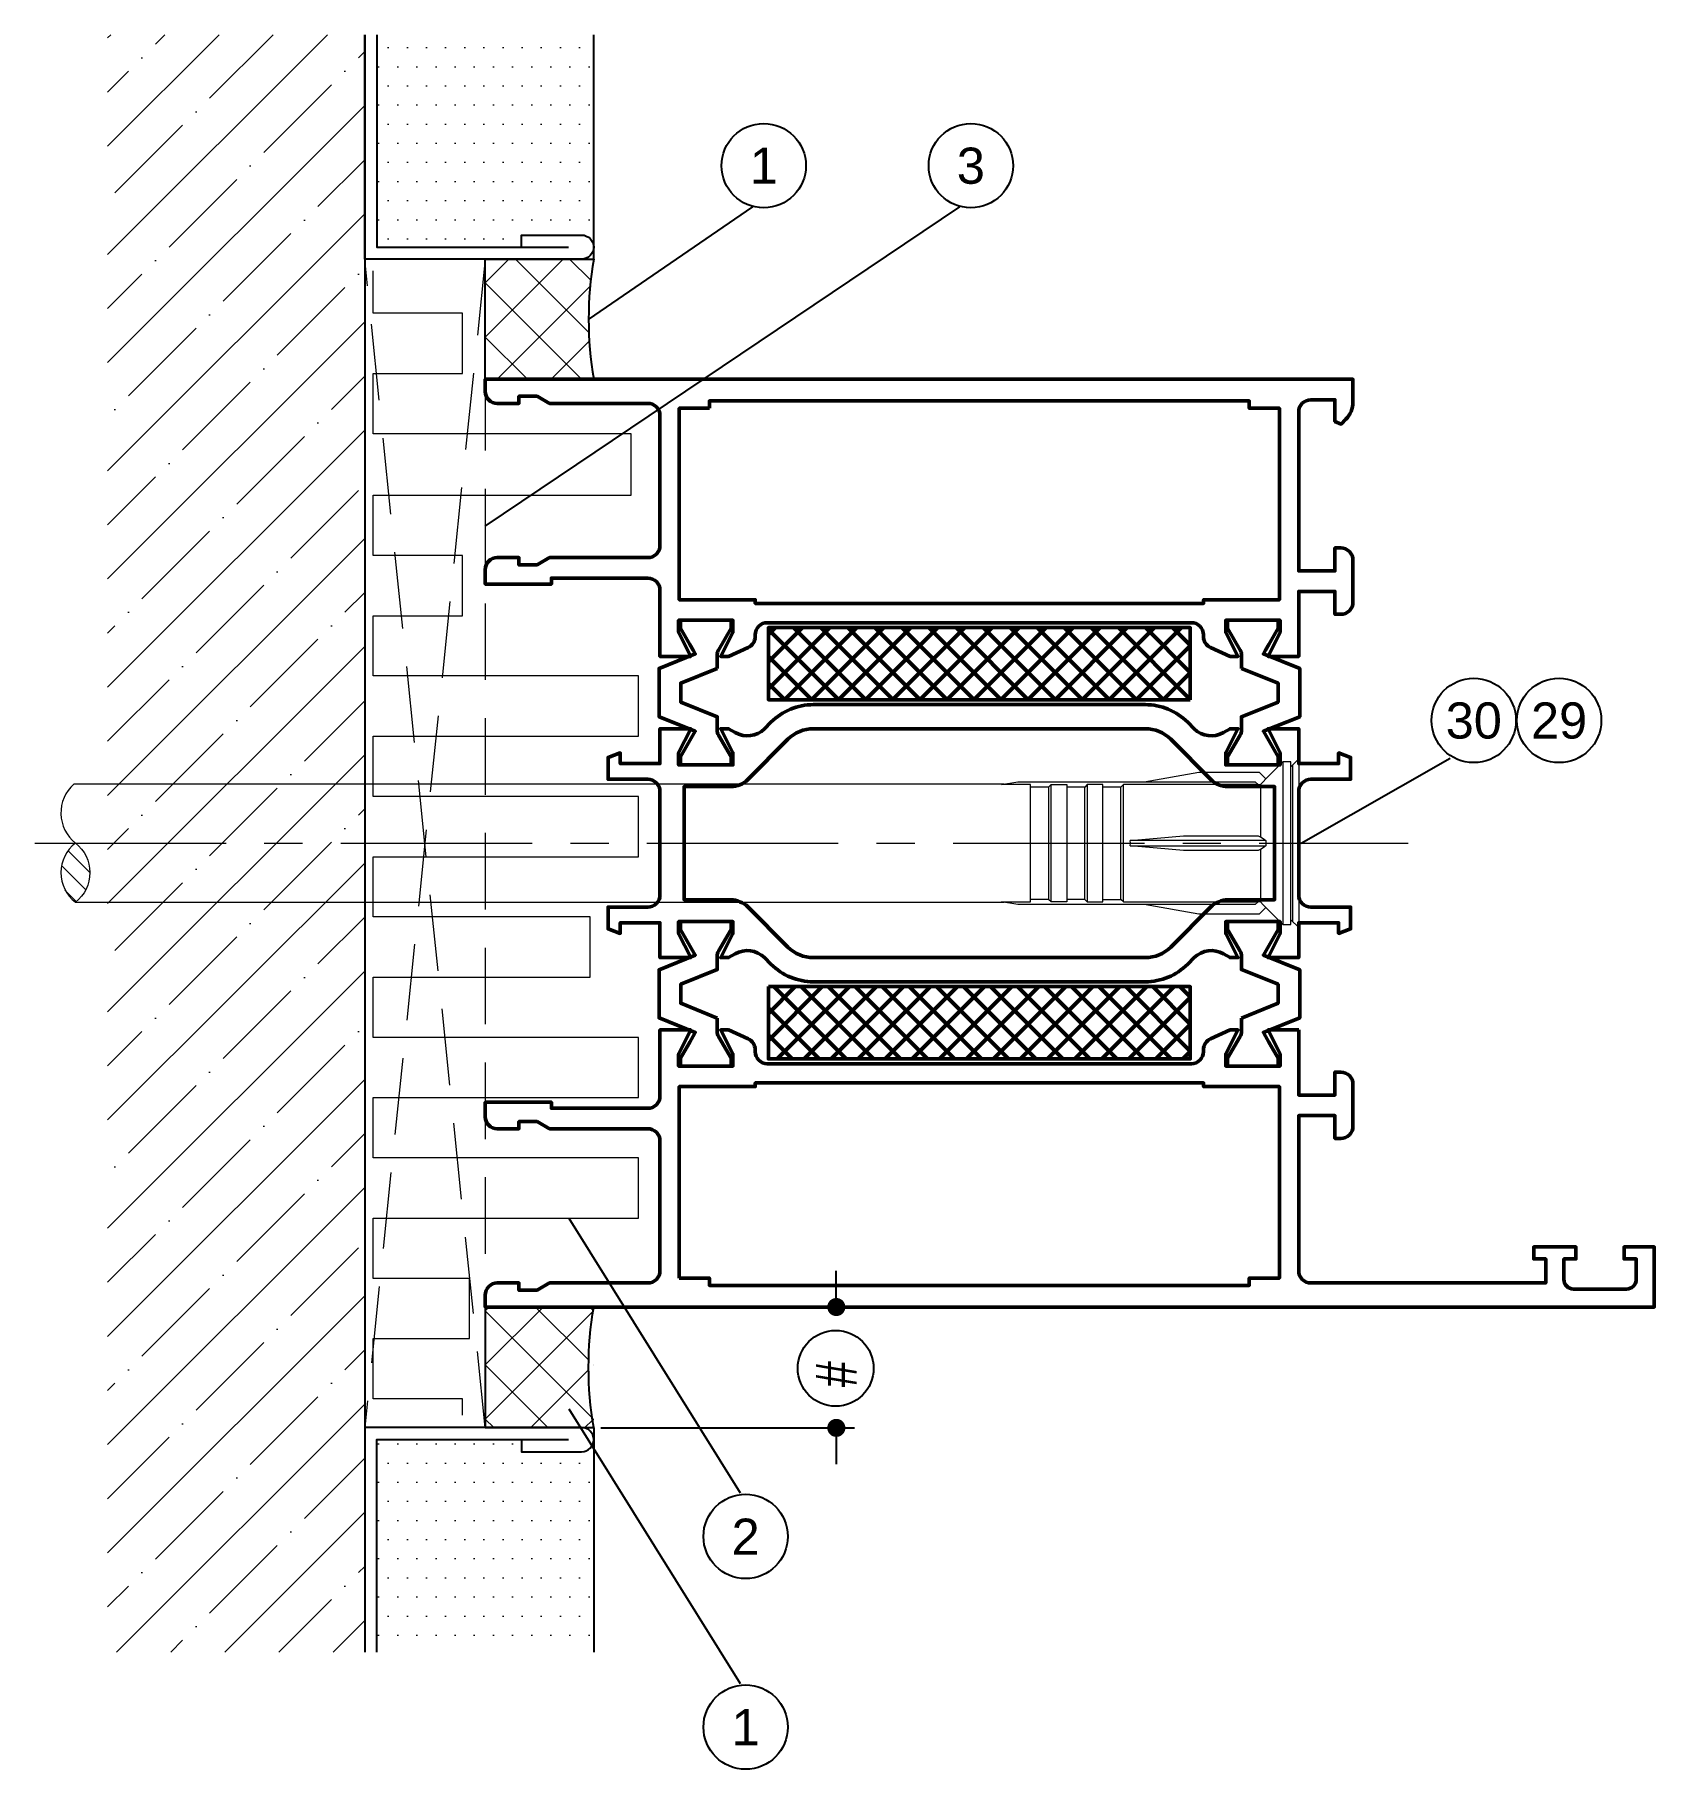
# Model space of a CAD drawing. Header units: millimetres. Extents: x 43 to 178, y 53 to 197.
import ezdxf
from ezdxf.enums import TextEntityAlignment as Align

# ---------------------------------------------------------------- set-up
doc = ezdxf.new("R2010")
doc.units = ezdxf.units.MM
doc.linetypes.add('CENTER', pattern=[50.8, 31.75, -6.35, 6.35, -6.35])
doc.linetypes.add('HIDDEN', pattern=[9.525, 6.35, -3.175])
for name, color, linetype, lineweight in [('AM_5', 3, 'Continuous', 25), ('AM_C', 50, 'Continuous', 50), ('AM_S', 80, 'Continuous', 50), ('Cent3', 70, 'CENTER', 18), ('CHide3', 70, 'HIDDEN', 18), ('Cont2', 2, 'Continuous', 25), ('Cont3', 70, 'Continuous', 18)]:
    doc.layers.add(name, color=color, linetype=linetype, lineweight=lineweight)
doc.styles.add('BEMSTIL', font='8SIMPLEX.SHX', dxfattribs={"width": 0.85})
doc.styles.add('SWISS', font='swiss.ttf')
doc.dimstyles.new('Dok-1zu2-PUNKT$0', dxfattribs={"dimscale": 0.5, "dimtxt": 3.4, "dimasz": 1.5, "dimexe": 1.5, "dimexo": 0.6, "dimgap": 1.5, "dimtad": 0, "dimlfac": 2, "dimdsep": 46, "dimtxsty": 'BEMSTIL', "dimblk": 'PUNKT', "dimblk1": 'PUNKT', "dimblk2": 'PUNKT', "dimcen": 0, "dimclrd": 3, "dimclre": 3, "dimclrt": 3, "dimadec": 0, "dimazin": 0, "dimtfac": 0.7, "dimtofl": 0, "dimtmove": 0, "dimatfit": 3, "dimfxl": 0, "dimtolj": 1, "dimarcsym": 0})
pattern_1 = [(0, (-173.4327, -179.0922), (0.79375, 1.5875), [0, -1.5875])]
pattern_2 = [(45, (-184.243, -174.2108), (-2.245064, 2.245064), []), (135, (-184.243, -174.2108), (-2.245064, -2.245064), [])]

# ---------------------------------------------------------------- blocks, each defined once
blk = doc.blocks.new('*X4')
at = {"color": 0}
for p, q in [((125.52, 106.06), (123.5, 108.08)), ((126.76, 106.59), (124.94, 108.4)), ((123.48, 106.33), (122.5, 107.31))]:
    blk.add_line(p, q, dxfattribs=at)
blk = doc.blocks.new('PUNKT')
at = {"color": 0, "linetype": 'Continuous'}
blk.add_line((-0.5, 0), (-1, 0), dxfattribs=at)
at = {"color": 0, "linetype": 'Continuous', "const_width": 0.5}
blk.add_lwpolyline([(-0.25, 0, 1), (0.25, 0, 1)], format="xyb", close=True, dxfattribs=at)
blk = doc.blocks.new('*D5')
at = {"layer": 'AM_5', "color": 3, "lineweight": -2, "transparency": 16777216}
for p, q in [((109.81, 92.53), (109.81, 94.03)), ((90.28, 91.03), (111.31, 91.03)), ((90.28, 81), (111.31, 81)), ((109.81, 79.5), (109.81, 78))]:
    blk.add_line(p, q, dxfattribs=at)
at = {"layer": 'AM_5', "color": 3, "lineweight": -2, "transparency": 16777216, "xscale": 1.5, "yscale": 1.5, "zscale": 1.5}
for p, rotation in [((109.81, 91.03), 270), ((109.81, 81), 90)]:
    blk.add_blockref('PUNKT', p, dxfattribs=dict(at, rotation=rotation))
at = {"layer": 'AM_5', "color": 3, "transparency": 16777216, "insert": (109.81, 84.92), "char_height": 3.4, "attachment_point": 5, "rotation": 90, "style": 'BEMSTIL'}
blk.add_mtext('\\A1; #', dxfattribs=at)
blk = doc.blocks.new('WI1021363')
for points in [[(23, 67.5), (23, 64.95), (21, 65.95), (20, 65.95), (20, 61.45), (21, 61.45), (23, 62.45), (23, 61.8), (22.27, 60.19, -0.294108), (21.36, 59.6), (21.2, 59.6, 0.414214), (20.2, 58.6), (20.2, 23.4, 0.414214), (21.2, 22.4), (21.36, 22.4, -0.294108), (22.27, 21.81), (23, 20.2), (23, 19.55), (21, 20.55), (20, 20.55), (20, 16.05), (21, 16.05), (23, 17.05), (23, 14.5), (17.5, 14.5, 0.414214), (16.5, 13.5), (16.5, 5.5), (17, 5.5), (17, 0), (15.8, 0, -0.414214), (14.8, 1), (14.8, 2.8), (15.4, 2.8), (15.4, 4.3), (14.8, 5.34), (14.8, 13.5, 0.414214), (13.8, 14.5), (3, 14.5, 0.414214), (2, 13.5), (2, 5.34), (1.4, 4.3), (1.4, 2.8), (2, 2.8), (2, 1, -0.414214), (1, 0), (0, 0), (0, 97), (5, 97), (5, 94.5), (4, 94.5), (4, 95.5), (2.3, 95.5, 0.414214), (1.5, 94.7), (1.5, 90.3, 0.414214), (2.3, 89.5), (4, 89.5), (4, 90.5), (5, 90.5), (5, 87), (4, 87), (4, 88), (2, 88), (2, 68.5, 0.414214), (3, 67.5), (15.9, 67.5), (15.9, 70.5), (14, 70.5), (14, 71, -0.414214), (15, 72), (18.5, 72, -0.414214), (19.5, 71), (19.5, 70.5), (17.6, 70.5), (17.6, 67.5), (23, 67.5)], [(62, 72, -0.414214), (63, 71), (63, 70.5), (61.1, 70.5), (61.1, 67.5), (74.3, 67.5, 0.414214), (75.3, 68.5), (75.3, 70.5), (73.5, 70.5), (73.29, 71.01), (73.69, 71.41, -0.198912), (75.1, 72), (77, 72), (77, 0), (76, 0, -0.414214), (75, 1), (75, 2.8), (75.6, 2.8), (75.6, 4.3), (75, 5.34), (75, 13.5, 0.414214), (74, 14.5), (63.2, 14.5, 0.414214), (62.2, 13.5), (62.2, 5.34), (61.6, 4.3), (61.6, 2.8), (62.2, 2.8), (62.2, 1, -0.414214), (61.2, 0), (60, 0), (60, 5.5), (60.5, 5.5), (60.5, 13.5, 0.414214), (59.5, 14.5), (54, 14.5), (54, 17.05), (56, 16.05), (57, 16.05), (57, 20.55), (56, 20.55), (54, 19.55), (54, 20.2), (54.73, 21.81, -0.294108), (55.64, 22.4), (55.8, 22.4, 0.414214), (56.8, 23.4), (56.8, 58.6, 0.414214), (55.8, 59.6), (55.64, 59.6, -0.294108), (54.73, 60.19), (54, 61.8), (54, 62.45), (56, 61.45), (57, 61.45), (57, 65.95), (56, 65.95), (54, 64.95), (54, 67.5), (59.4, 67.5), (59.4, 70.5), (57.5, 70.5), (57.5, 71, -0.414214), (58.5, 72), (62, 72)], [(50, 27.24, -0.198912), (48.54, 23.71), (48, 23.17, 0.339454), (47.68, 20.75), (48, 20.2), (48, 19.55), (46, 20.55), (45, 20.55), (45, 16.05), (46, 16.05), (48, 17.05), (48, 14.5), (45.1, 14.5), (45.1, 11.2), (45.99, 11.2), (45.62, 10.2), (43.8, 10.2), (43.8, 13.5, 0.414214), (42.8, 14.5), (34.2, 14.5, 0.414214), (33.2, 13.5), (33.2, 10.2), (31.38, 10.2), (31.01, 11.2), (31.9, 11.2), (31.9, 14.5), (29, 14.5), (29, 17.05), (31, 16.05), (32, 16.05), (32, 20.55), (31, 20.55), (29, 19.55), (29, 20.2), (29.32, 20.75, 0.339454), (29, 23.17), (28.46, 23.71, -0.198912), (27, 27.24), (27, 54.76, -0.198912), (28.46, 58.29), (29, 58.83, 0.339454), (29.32, 61.25), (29, 61.8), (29, 62.45), (31, 61.45), (32, 61.45), (32, 65.95), (31, 65.95), (29, 64.95), (29, 67.5), (31.9, 67.5), (31.9, 70.8), (31.01, 70.8), (31.38, 71.8), (33.2, 71.8), (33.2, 68.5, 0.414214), (34.2, 67.5), (42.8, 67.5, 0.414214), (43.8, 68.5), (43.8, 71.8), (45.62, 71.8), (45.99, 70.8), (45.1, 70.8), (45.1, 67.5), (48, 67.5), (48, 64.95), (46, 65.95), (45, 65.95), (45, 61.45), (46, 61.45), (48, 62.45), (48, 61.8), (47.68, 61.25, 0.339454), (48, 58.83), (48.54, 58.29, -0.198912), (50, 54.76)], [(23.99, 62.75), (22.87, 62.75, 0.131652), (22.47, 62.64), (20.66, 61.6), (20, 61.6), (20, 65.8), (20.66, 65.8), (22, 65.03), (22.49, 64.74), (22.79, 64.57), (24, 67.58), (28, 67.58), (29.21, 64.57), (31.34, 65.8), (32, 65.8), (32, 61.6), (31.34, 61.6), (29.53, 62.64, 0.131652), (29.13, 62.75), (28.01, 62.75), (26.79, 65.78), (25.21, 65.78)], [(53.01, 62.75), (54.13, 62.75, -0.131652), (54.53, 62.64), (56.34, 61.6), (57, 61.6), (57, 65.8), (56.34, 65.8), (55, 65.03), (54.51, 64.74), (54.21, 64.57), (53, 67.58), (49, 67.58), (47.79, 64.57), (45.66, 65.8), (45, 65.8), (45, 61.6), (45.66, 61.6), (47.47, 62.64, -0.131652), (47.87, 62.75), (48.99, 62.75), (50.21, 65.78), (51.79, 65.78)], [(48, 54.76, 0.198912), (47.12, 56.88), (43.79, 60.21, -0.198912), (43.2, 61.63), (43.2, 65.5), (33.8, 65.5), (33.8, 61.63, -0.198912), (33.21, 60.21), (29.88, 56.88, 0.198912), (29, 54.76), (29, 27.24, 0.198912), (29.88, 25.12), (33.21, 21.79, -0.198912), (33.8, 20.37), (33.8, 16.5), (43.2, 16.5), (43.2, 20.37, -0.198912), (43.79, 21.79), (47.12, 25.12, 0.198912), (48, 27.24)], [(23.99, 19.25), (22.87, 19.25, -0.131652), (22.47, 19.36), (20.66, 20.4), (20, 20.4), (20, 16.2), (20.66, 16.2), (22, 16.97), (22.49, 17.26), (22.79, 17.43), (24, 14.43), (28, 14.43), (29.21, 17.43), (31.34, 16.2), (32, 16.2), (32, 20.4), (31.34, 20.4), (29.53, 19.36, -0.131652), (29.13, 19.25), (28.01, 19.25), (26.79, 16.23), (25.21, 16.23)], [(53.01, 19.25), (54.13, 19.25, 0.131652), (54.53, 19.36), (56.34, 20.4), (57, 20.4), (57, 16.2), (56.34, 16.2), (55, 16.97), (54.51, 17.26), (54.21, 17.43), (53, 14.43), (49, 14.43), (47.79, 17.43), (45.66, 16.2), (45, 16.2), (45, 20.4), (45.66, 20.4), (47.47, 19.36, 0.131652), (47.87, 19.25), (48.99, 19.25), (50.21, 16.23), (51.79, 16.23)]]:
    blk.add_lwpolyline(points, format="xyb", close=True)
for points in [[(2.4, 16.1), (2.4, 18.6), (1.8, 18.6), (1.8, 63.4), (2.4, 63.4), (2.4, 65.9), (18.3, 65.9), (18.3, 59.6), (18.6, 59.6), (18.6, 22.4), (18.3, 22.4), (18.3, 16.1), (2.4, 16.1)], [(74.6, 18.6), (74.6, 16.1), (58.7, 16.1), (58.7, 22.4), (58.4, 22.4), (58.4, 59.6), (58.7, 59.6), (58.7, 65.9), (74.6, 65.9), (74.6, 63.4), (75.2, 63.4), (75.2, 18.6), (74.6, 18.6)]]:
    blk.add_lwpolyline(points, close=True)
blk = doc.blocks.new('WI4090073')
h = blk.add_hatch()
h.set_pattern_fill('ANSI37', color=256, scale=0.5)
h.paths.add_polyline_path([(17.5, 0.4), (17.5, 6.4), (-17.5, 6.4), (-17.5, 0.4)])
blk.add_lwpolyline([(-17.5, 6.4), (-17.5, 0.4), (17.5, 0.4), (17.5, 6.4), (-17.5, 6.4)], close=True)

msp = doc.modelspace()

# ---------------------------------------------------------------- hatches: boundary and pattern name
at = {"layer": 'Cont3'}
h = msp.add_hatch(dxfattribs=at)
h.set_pattern_fill('ANSI35', color=256, style=0)
h.set_pattern_definition([(45, (-173.4327, -179.092), (-4.49013, 4.49013), []), (45, (-168.9425, -179.092), (-4.49013, 4.49013), [7.9375, -1.5875, 0, -1.5875])])
h.paths.add_polyline_path([(70.677, 124.639), (49.351, 124.639), (49.351, 62.396), (70.677, 62.396)])
h.paths.add_polyline_path([(70.677, 129.612), (49.351, 129.636), (49.351, 124.639), (70.677, 124.639)])
h.paths.add_polyline_path([(70.677, 134.639), (49.351, 134.639), (49.351, 129.636), (70.677, 129.612)])
h.paths.add_polyline_path([(70.677, 196.625), (49.351, 196.625), (49.351, 134.639), (70.677, 134.639)])
h = msp.add_hatch(dxfattribs=at)
h.set_pattern_fill('DOTS', color=256, style=0)
h.set_pattern_definition(pattern_1)
h.paths.add_polyline_path([(89.677, 196.625), (71.677, 196.625), (71.677, 178.996), (83.677, 178.996), (83.677, 179.996), (88.677, 179.996, -0.4142136), (89.677, 178.996)])
h = msp.add_hatch(dxfattribs=at)
h.set_pattern_fill('ANSI37', color=256, style=0)
h.set_pattern_definition(pattern_2)
h.paths.add_polyline_path([(89.677, 177.996), (80.677, 177.996), (80.677, 168.025), (89.677, 168.025, -0.0841696)])
h = msp.add_hatch(dxfattribs=at)
h.set_pattern_fill('ANSI37', color=256, style=0)
h.set_pattern_definition(pattern_2)
edge = h.paths.add_edge_path()
edge.add_line((80.677, 91.025), (80.677, 81.025))
edge.add_line((80.677, 81.025), (89.677, 81.025))
edge.add_arc((119.257, 86.025), 30, 170.40593, 189.59407, ccw=False)
edge.add_line((89.677, 91.025), (80.677, 91.025))
h = msp.add_hatch(dxfattribs=at)
h.set_pattern_fill('DOTS', color=256, style=0)
h.set_pattern_definition(pattern_1)
h.paths.add_polyline_path([(89.677, 80.025, -0.4142136), (88.677, 79.025), (83.677, 79.025), (83.677, 80.025), (71.677, 80.025), (71.677, 62.396), (89.677, 62.396)])

# ---------------------------------------------------------------- linework, layer by layer
at = {"layer": 'AM_5', "color": 3}
for p, q in [((80.677, 155.843), (120.064, 182.329)), ((89.259, 172.997), (102.879, 182.329)), ((148.377, 129.525), (160.741, 136.59)), ((87.617, 98.406), (101.827, 75.604)), ((87.617, 82.579), (101.827, 59.777))]:
    msp.add_line(p, q, dxfattribs=at)
for centre, radius in [((103.787, 185.754), 3.5), ((120.973, 185.754), 3.5), ((162.7, 139.709), 3.5), ((169.776, 139.709), 3.5), ((109.758, 85.941), 3.144), ((102.287, 71.99), 3.5), ((102.287, 56.163), 3.5)]:
    msp.add_circle(centre, radius, dxfattribs=at)
at = {"layer": 'Cent3', "ltscale": 0.5}
msp.add_line((43.299, 129.525), (157.267, 129.525), dxfattribs=at)
at = {"layer": 'CHide3'}
msp.add_lwpolyline([(80.677, 81.025), (70.677, 81.025), (70.677, 177.996), (80.677, 177.996), (80.677, 81.025), (70.677, 177.996), (80.677, 177.996), (70.677, 81.025)], dxfattribs=at)
at = {"layer": 'Cont2'}
for points in [[(83.677, 178.996), (83.677, 179.996), (88.677, 179.996, -1), (88.677, 177.996), (70.677, 177.996), (70.677, 196.625)], [(83.677, 80.025), (83.677, 79.025), (88.677, 79.025, 1), (88.677, 81.025), (70.677, 81.025), (70.677, 62.396)]]:
    msp.add_lwpolyline(points, format="xyb", dxfattribs=at)
for points in [[(70.677, 196.625), (70.677, 62.425)], [(71.677, 196.625), (71.677, 178.996), (87.577, 178.996)], [(89.677, 178.025), (89.677, 196.625)], [(89.677, 80.996), (89.677, 62.396)], [(71.677, 62.396), (71.677, 80.025), (87.577, 80.025)]]:
    msp.add_lwpolyline(points, dxfattribs=at)
for points in [[(80.677, 177.996), (89.677, 177.996, 0.0841696), (89.677, 168.025), (80.677, 168.025)], [(80.677, 81.025), (89.677, 81.025, -0.0839202), (89.677, 91.025), (80.677, 91.025)]]:
    msp.add_lwpolyline(points, format="xyb", close=True, dxfattribs=at)
at = {"layer": 'Cont3', "color": 3, "linetype": 'Continuous'}
for p, q in [((139.898, 135.425), (144.898, 135.425)), ((144.898, 135.425), (145.458, 134.866)), ((145.455, 134.868), (146.863, 136.275)), ((146.863, 136.275), (146.863, 122.775)), ((147.527, 136.275), (146.863, 136.275)), ((147.527, 135.875), (148.177, 136.525)), ((147.527, 122.775), (147.527, 136.275)), ((147.677, 123.025), (147.677, 136.025)), ((148.177, 136.525), (148.177, 122.525)), ((127.427, 134.187), (125.927, 134.187)), ((130.427, 124.864), (130.427, 134.187)), ((133.627, 134.388), (133.427, 134.187)), ((133.627, 124.662), (133.627, 134.388)), ((144.804, 134.388), (144.908, 134.393)), ((144.908, 134.393), (145.013, 134.397)), ((145.235, 134.631), (145.013, 134.397)), ((145.013, 134.397), (145.013, 130.054)), ((145.458, 134.866), (145.235, 134.631)), ((145.013, 128.997), (145.013, 124.654)), ((127.627, 124.662), (127.427, 124.864)), ((130.627, 124.662), (130.427, 124.864)), ((133.627, 124.662), (133.427, 124.864)), ((139.898, 123.625), (135.361, 124.425)), ((144.908, 124.658), (144.804, 124.662)), ((145.458, 124.185), (144.898, 123.625)), ((145.013, 124.654), (144.908, 124.658)), ((145.013, 124.654), (145.235, 124.419)), ((145.235, 124.419), (145.458, 124.185)), ((145.455, 124.182), (146.863, 122.775)), ((144.898, 123.625), (139.898, 123.625)), ((146.863, 122.775), (147.527, 122.775)), ((148.177, 122.525), (147.527, 123.175))]:
    msp.add_line(p, q, dxfattribs=at)
at = {"layer": 'Cont3'}
msp.add_lwpolyline([(78.788, 82.068), (78.788, 83.406), (71.388, 83.406), (71.388, 88.406), (79.388, 88.406), (79.388, 93.406), (71.388, 93.406), (71.388, 98.406), (93.388, 98.406), (93.388, 103.406), (71.388, 103.406), (71.388, 108.406), (93.388, 108.406), (93.388, 113.406), (71.388, 113.406), (71.388, 118.406), (89.388, 118.406), (89.388, 123.406), (71.388, 123.406), (71.388, 128.406), (93.388, 128.406), (93.388, 133.406), (71.388, 133.406), (71.388, 138.406), (93.388, 138.406), (93.388, 143.406), (71.388, 143.406), (71.388, 148.406), (78.788, 148.406), (78.788, 153.406), (71.388, 153.406), (71.388, 158.406), (92.788, 158.406), (92.788, 163.506), (71.388, 163.506), (71.388, 168.506), (78.788, 168.506), (78.788, 173.506), (71.388, 173.506), (71.388, 177.038), (71.388, 177.038), (71.388, 177.038)], dxfattribs=at)
at = {"layer": 'Cont3', "color": 3, "linetype": 'Continuous'}
for points in [[(135.361, 134.625), (139.898, 135.425)], [(133.627, 124.662), (144.804, 124.662), (144.567, 124.425), (139.968, 124.425), (124.861, 124.425), (123.518, 124.662), (125.927, 124.662), (125.927, 134.388), (123.518, 134.388), (124.861, 134.625), (139.968, 134.625), (144.567, 134.625), (144.804, 134.388), (133.627, 134.388)], [(127.627, 134.388), (128.927, 134.388), (128.927, 124.662), (127.627, 124.662), (127.627, 134.388), (127.427, 134.187), (127.427, 124.864), (125.927, 124.864)], [(130.627, 134.388), (130.627, 124.662), (131.927, 124.662), (131.927, 134.388), (130.627, 134.388), (130.427, 134.187), (128.927, 134.187)], [(131.927, 124.864), (133.427, 124.864), (133.427, 134.187), (131.927, 134.187)], [(145.458, 129.752), (144.898, 129.752), (139.898, 129.752), (134.197, 129.752)], [(134.197, 129.298), (139.898, 129.298), (144.898, 129.298), (145.458, 129.298)], [(130.427, 124.864), (128.927, 124.864)]]:
    msp.add_lwpolyline(points, dxfattribs=at)
at = {"layer": 'Cont3'}
msp.add_lwpolyline([(123.727, 134.425), (118.651, 134.425), (46.542, 134.425, 0.4641948), (46.677, 129.539, -0.4894703), (46.677, 124.625), (118.651, 124.625), (123.727, 124.625)], format="xyb", dxfattribs=at)
at = {"layer": 'Cont3', "color": 3, "linetype": 'Continuous'}
msp.add_lwpolyline([(136.435, 129.111), (134.197, 129.298), (134.227, 129.525), (134.197, 129.752), (136.435, 129.939), (138.625, 130.125), (139.968, 130.125), (144.567, 130.125), (144.804, 130.125), (144.908, 130.089), (145.013, 130.054), (145.235, 129.903), (145.458, 129.752), (145.458, 129.525), (145.458, 129.298), (145.235, 129.148), (145.013, 128.997), (144.908, 128.961), (144.804, 128.925), (144.567, 128.925), (139.968, 128.925), (138.625, 128.925)], close=True, dxfattribs=at)
at = {"layer": 'Cont3'}
msp.add_arc((48.585, 127.082), 3.111, 127.83924, 232.16076, dxfattribs=at)

# ---------------------------------------------------------------- block references
at = {"layer": 'AM_C', "rotation": 180}
msp.add_blockref('WI4090073', (121.677, 147.825), dxfattribs=at)
at = {"layer": 'AM_C'}
msp.add_blockref('WI4090073', (121.677, 111.225), dxfattribs=at)
at = {"layer": 'AM_S', "xscale": -1, "rotation": 270}
msp.add_blockref('WI1021363', (80.677, 91.025), dxfattribs=at)
at = {"layer": 'Cont3', "xscale": -1, "rotation": 270}
msp.add_blockref('*X4', (-60.523, 2.139), dxfattribs=at)

# ---------------------------------------------------------------- texts
at = {"layer": 'AM_5', "color": 40, "style": 'SWISS'}
for s, p in [('1', (103.787, 185.754)), ('3', (120.973, 185.754)), ('30', (162.7, 139.709)), ('29', (169.776, 139.709)), ('2', (102.287, 71.99)), ('1', (102.287, 56.163))]:
    msp.add_text(s, height=3, dxfattribs=at).set_placement(p, align=Align.MIDDLE)

# ---------------------------------------------------------------- dimensions: what is measured, and where the dimension line sits
at = {"layer": 'AM_5'}
dim = msp.add_linear_dim(base=(109.806, 80.996), p1=(89.677, 91.025), p2=(89.677, 80.996), angle=270, text=' #', dimstyle='Dok-1zu2-PUNKT$0', override={"dimscale": 1, "dimlfac": 1}, dxfattribs=at)
dim.commit()
dim.dimension.update_dxf_attribs({"geometry": '*D5', "text_midpoint": (109.806, 84.922), "dimtype": 160})

doc.saveas('drawing.dxf')
